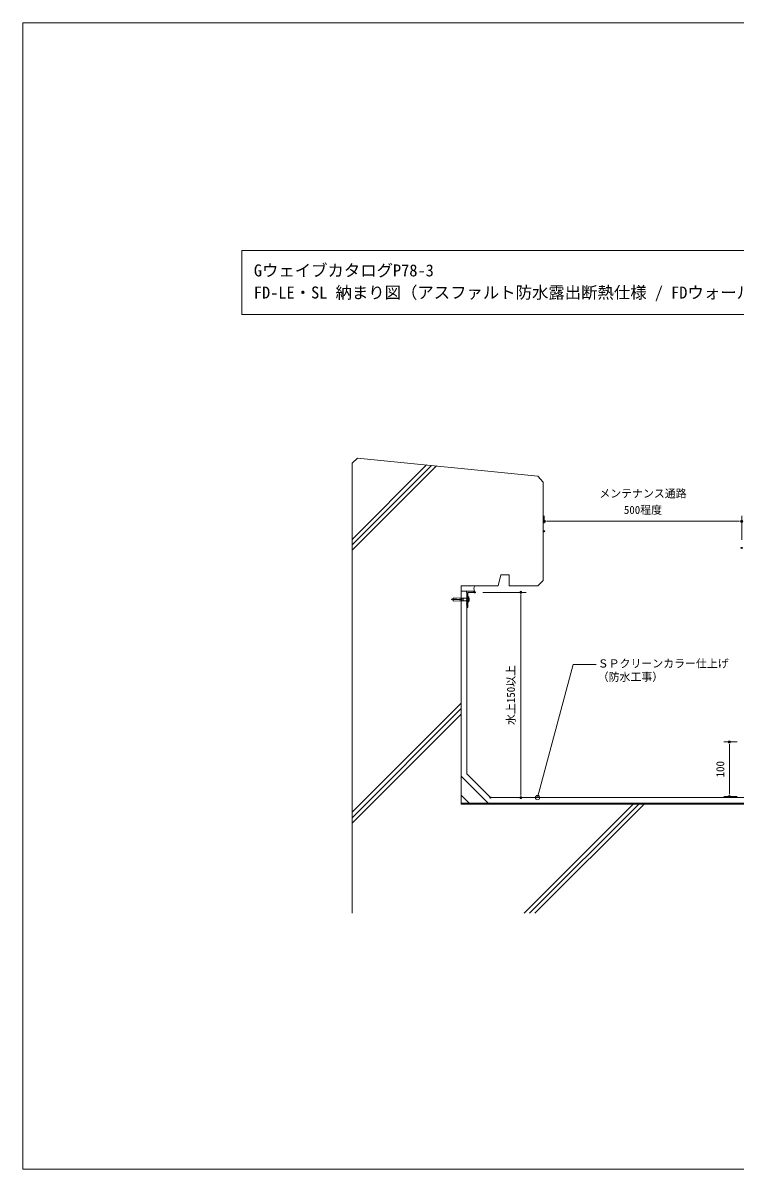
# Model space of a CAD drawing. Units: millimetres, scale not verified. Extents: x -1485 to 1485, y -1050 to 1050.
# Drawn here: x -1485 to -180, y -1050 to 1050 of the extents above; entities that cross this region are included whole.
import ezdxf
from ezdxf.enums import TextEntityAlignment as Align

# ---------------------------------------------------------------- set-up
doc = ezdxf.new("R2010")
doc.units = ezdxf.units.MM
doc.header["$LTSCALE"] = 4
doc.header["$PDMODE"] = 32
doc.header["$PDSIZE"] = 2
for name, color, linetype, lineweight in [('0-0_0', 7, 'Continuous', 18), ('0-3_HATCH', 9, 'Continuous', 18), ('0-4_KUTAI', 3, 'Continuous', 18), ('0-5_BOUSUI', 1, 'Continuous', 18), ('0-6_KANAMONO_SCREW', 4, 'Continuous', 18), ('0-7_dannnetu', 6, 'Continuous', 18), ('0-8_KANAMONO', 4, 'Continuous', 18), ('0-A_MOJI', 7, 'Continuous', 18)]:
    doc.layers.add(name, color=color, linetype=linetype, lineweight=lineweight)
doc.layers.add('0-1_WAKU', color=7, linetype='Continuous')
doc.layers.add('0-2_DEFPOINTS', color=7, linetype='Continuous')
doc.styles.add('ＭＳ ゴシック', font='')
doc.styles.get('ＭＳ ゴシック').set_extended_font_data('MS Gothic')

# ---------------------------------------------------------------- blocks, each defined once
blk = doc.blocks.new('hps-5-10-30')
at = {"layer": '0-6_KANAMONO_SCREW'}
for p, q in [((-4.583, 1.667), (4.583, 1.667)), ((-4.583, 0), (-4.583, 1.667)), ((-4.583, 0), (-3.333, 0)), ((-3.542, 2.083), (-2.5, 2.292)), ((3.542, 2.083), (-3.542, 2.083)), ((-3.542, 2.083), (-3.542, 1.667)), ((-3.333, 0), (3.333, 0)), ((2.5, 2.292), (-2.5, 2.292)), ((2.5, 2.292), (3.542, 2.083)), ((3.333, 0), (4.583, 0)), ((3.542, 1.667), (3.542, 2.083)), ((4.583, 1.667), (4.583, 0)), ((-2.629, -15.57), (-3.074, -25.674)), ((-2.42, -15.579), (-2.629, -15.57)), ((-2.509, -12.864), (-2.619, -15.362)), ((-2.411, -15.371), (-2.619, -15.362)), ((-2.301, -12.873), (-2.509, -12.864)), ((-2.5, -0.833), (-2.5, -12.656)), ((-2.5, -8.489), (2.5, -8.489)), ((-2.5, -10.989), (2.5, -10.989)), ((-2.292, -12.665), (-2.5, -12.656)), ((-2.292, -12.665), (-2.42, -15.579)), ((-0.208, -12.656), (-0.833, -26.823)), ((-0.575, -20.977), (0.563, -20.693)), ((-0.52, -19.713), (0.508, -19.456)), ((-0.464, -18.449), (0.454, -18.22)), ((-0.408, -17.185), (0.399, -16.984)), ((-0.352, -15.921), (0.345, -15.747)), ((-0.297, -14.657), (0.29, -14.511)), ((-0.241, -13.394), (0.236, -13.274)), ((-0.208, -12.656), (0.208, -12.656)), ((0.208, -12.656), (0.833, -26.823)), ((2.292, -12.665), (2.5, -12.656)), ((2.292, -12.665), (2.42, -15.579)), ((2.301, -12.873), (2.509, -12.864)), ((2.411, -15.371), (2.619, -15.362)), ((2.42, -15.579), (2.629, -15.57)), ((2.5, -0.833), (2.5, -12.656)), ((2.509, -12.864), (2.619, -15.362)), ((2.629, -15.57), (3.074, -25.674)), ((-1.595, -26.823), (-0.385, -29.743)), ((-1.347, -27.42), (1.043, -26.823)), ((-0.798, -26.033), (0.781, -25.638)), ((-0.743, -24.769), (0.727, -24.402)), ((-0.687, -23.505), (0.672, -23.165)), ((-0.631, -22.241), (0.617, -21.929)), ((1.595, -26.823), (0.385, -29.743)), ((0.833, -26.823), (2.5, -26.823)), ((2.5, -26.823), (3.074, -25.674))]:
    blk.add_line(p, q, dxfattribs=at)
blk.add_lwpolyline([(-0.833, -26.823), (-2.5, -26.823), (-3.074, -25.674)], dxfattribs=at)
for centre, radius, start, end in [((-3.333, -0.833), 0.833, 0, 90), ((3.333, -0.833), 0.833, 90, 180), ((0, -29.583), 0.417, 202.5, 337.5)]:
    blk.add_arc(centre, radius, start, end, dxfattribs=at)
blk = doc.blocks.new('_Dot')
at = {"layer": '0-0_0'}
for p, q in [((-0.5, 0), (-1, 0)), ((0.25, 0), (-0.25, 0))]:
    blk.add_line(p, q, dxfattribs=at)
blk.add_circle((0, 0), 0.25, dxfattribs=at)
blk = doc.blocks.new('D3')
at = {"layer": '0-2_DEFPOINTS'}
for p in [(1316.837, 1186.951), (955.111, 1168.652), (1316.837, 1138.12)]:
    blk.add_point(p, dxfattribs=at)
at = {"layer": '0-A_MOJI'}
for p, q in [((955.111, 1183.652), (955.111, 1196.951)), ((963.111, 1186.951), (1308.837, 1186.951)), ((1316.837, 1153.12), (1316.837, 1196.951))]:
    blk.add_line(p, q, dxfattribs=at)
at = {"layer": '0-A_MOJI', "xscale": 8, "yscale": 8, "rotation": 180}
blk.add_blockref('_Dot', (955.111, 1186.951), dxfattribs=at)
at = {"layer": '0-A_MOJI', "xscale": 8, "yscale": 8}
blk.add_blockref('_Dot', (1316.837, 1186.951), dxfattribs=at)
at = {"layer": '0-A_MOJI', "style": 'ＭＳ ゴシック'}
for s, p in [('メンテナンス通路', (1055.974, 1226.004)), ('500程度', (1100.974, 1196.004))]:
    blk.add_text(s, height=14.66, dxfattribs=at).set_placement(p, align=Align.BOTTOM_LEFT)
blk = doc.blocks.new('D4')
at = {"layer": '0-2_DEFPOINTS'}
for p in [(827.611, 1056.681), (912.143, 1056.681), (856.75, 680.681)]:
    blk.add_point(p, dxfattribs=at)
at = {"layer": '0-A_MOJI'}
for p, q in [((842.611, 1056.681), (922.143, 1056.681)), ((912.143, 688.681), (912.143, 1048.681)), ((871.75, 680.681), (922.143, 680.681))]:
    blk.add_line(p, q, dxfattribs=at)
at = {"layer": '0-A_MOJI', "xscale": 8, "yscale": 8}
for p, rotation in [((912.143, 1056.681), 90), ((912.143, 680.681), 270)]:
    blk.add_blockref('_Dot', p, dxfattribs=dict(at, rotation=rotation))
at = {"layer": '0-A_MOJI', "style": 'ＭＳ ゴシック'}
blk.add_text('水上150以上', height=14.66, rotation=90, dxfattribs=at).set_placement((905.773, 813.681), align=Align.BOTTOM_LEFT)
blk = doc.blocks.new('D6')
at = {"layer": '0-2_DEFPOINTS'}
for p in [(1294.261, 782.681), (1323.736, 782.681), (1323.736, 682.681)]:
    blk.add_point(p, dxfattribs=at)
at = {"layer": '0-A_MOJI'}
for p, q in [((1308.736, 782.681), (1284.261, 782.681)), ((1294.261, 690.681), (1294.261, 774.681)), ((1308.736, 682.681), (1284.261, 682.681))]:
    blk.add_line(p, q, dxfattribs=at)
at = {"layer": '0-A_MOJI', "xscale": 8, "yscale": 8}
for p, rotation in [((1294.261, 782.681), 90), ((1294.261, 682.681), 270)]:
    blk.add_blockref('_Dot', p, dxfattribs=dict(at, rotation=rotation))
at = {"layer": '0-A_MOJI', "style": 'ＭＳ ゴシック'}
blk.add_text('100', height=14.66, rotation=90, dxfattribs=at).set_placement((1289.261, 717.681), align=Align.BOTTOM_LEFT)

msp = doc.modelspace()

# ---------------------------------------------------------------- linework, layer by layer
at = {"layer": '0-0_0'}
msp.add_lwpolyline([(-1485, -1050), (1485, -1050), (1485, 1050), (-1485, 1050)], close=True, dxfattribs=at)
at = {"layer": '0-3_HATCH'}
for p, q in [((-881.889, 103.681), (-745.526, 240.045)), ((-881.889, 93.681), (-736.435, 239.136)), ((-881.889, 83.681), (-727.344, 238.227)), ((-881.889, -396.319), (-681.889, -196.319)), ((-881.889, -406.319), (-681.889, -206.319)), ((-881.889, -416.319), (-681.889, -216.319)), ((-566.889, -581.319), (-366.889, -381.319)), ((-556.889, -581.319), (-356.889, -381.319)), ((-546.889, -581.319), (-346.889, -381.319))]:
    msp.add_line(p, q, dxfattribs=at)
at = {"layer": '0-4_KUTAI'}
msp.add_line((-681.889, 18.681), (-614.389, 18.681), dxfattribs=at)
for points in [[(-594.389, 18.681), (-541.889, 18.681), (-531.889, 28.681), (-531.889, 208.681), (-541.84, 219.676), (-871.939, 252.686), (-881.889, 243.681), (-881.889, -581.319)], [(-594.389, 18.681), (-594.389, 38.681), (-609.389, 38.681), (-614.389, 18.681)], [(737.67, -381.319), (-681.889, -381.319), (-681.889, 18.681)]]:
    msp.add_lwpolyline(points, dxfattribs=at)
at = {"layer": '0-5_BOUSUI'}
for p, q in [((-671.889, 8.681), (-681.889, 8.681)), ((737.67, -379.319), (-681.889, -379.319))]:
    msp.add_line(p, q, dxfattribs=at)
msp.add_lwpolyline([(737.67, -369.319), (-628.25, -369.319), (-671.889, -325.679), (-671.889, -21.319)], dxfattribs=at)
msp.add_arc((-649.985, 13.332), 8.744, 142.28627, 212.13746, dxfattribs=at)
at = {"layer": '0-7_dannnetu'}
msp.add_lwpolyline([(-681.889, -329.821), (-632.392, -379.319), (-667.747, -379.319), (-681.889, -365.177)], close=True, dxfattribs=at)
at = {"layer": '0-8_KANAMONO'}
msp.add_line((-669.889, -6.569), (-670.059, -6.507), dxfattribs=at)
for points in [[(-670.059, -6.131), (-669.889, -6.069), (-669.889, 6.681), (-657.389, 6.681), (-657.389, 8.681), (-672.389, 8.681), (-672.389, 6.681), (-671.889, 6.681), (-671.889, -4.319), (-672.315, -4.663)], [(-672.315, -4.974), (-671.889, -5.319), (-671.889, -7.319), (-672.315, -7.663)], [(-672.315, -16.974), (-671.889, -17.319), (-671.889, -21.319), (-669.889, -21.319), (-669.889, -6.569)], [(-672.315, -7.974), (-671.889, -8.319), (-671.889, -10.319), (-672.315, -10.663)], [(-672.315, -10.974), (-671.889, -11.319), (-671.889, -13.319), (-672.315, -13.663)], [(-672.315, -13.974), (-671.889, -14.319), (-671.889, -16.319), (-672.315, -16.663)]]:
    msp.add_lwpolyline(points, dxfattribs=at)
for centre, start, end in [((-672.189, -4.819), 128.97666, 231.02334), ((-672.189, -7.819), 128.97666, 231.02334), ((-672.189, -10.819), 128.97666, 231.02334), ((-672.189, -13.819), 128.97666, 231.02334), ((-672.189, -16.819), 128.97666, 231.02334), ((-669.989, -6.319), 110.2297, 249.7703)]:
    msp.add_arc(centre, 0.2, start, end, dxfattribs=at)
at = {"layer": '0-A_MOJI'}
for p, q in [((-542.026, -369.319), (-476.681, -125.448)), ((-476.681, -125.448), (-434.961, -125.448))]:
    msp.add_line(p, q, dxfattribs=at)
msp.add_lwpolyline([(-1083.697, 515.941), (224.081, 515.941), (224.081, 632.958), (-1083.697, 632.958)], close=True, dxfattribs=at)
msp.add_circle((-542.026, -369.319), 4, dxfattribs=at)

# ---------------------------------------------------------------- block references
at = {"layer": '0-1_WAKU', "rotation": 270}
msp.add_blockref('hps-5-10-30', (-669.889, -6.319), dxfattribs=at)
at = {"layer": '0-A_MOJI'}
for name in ['D3', 'D4', 'D6']:
    msp.add_blockref(name, (-1485, -1050), dxfattribs=at)

# ---------------------------------------------------------------- texts
at = {"layer": '0-A_MOJI', "style": 'ＭＳ ゴシック'}
for s, height, p in [('GウェイブカタログP78-3', 21.99, (-1061.949, 578.983)), ('FD-LE・SL 納まり図（アスファルト防水露出断熱仕様 / FDウォールG100）', 21.99, (-1061.949, 538.447)), ('ＳＰクリーンカラー仕上げ', 14.66, (-431.961, -135.448)), ('（防水工事）', 14.66, (-431.961, -160.079))]:
    msp.add_text(s, height=height, dxfattribs=at).set_placement(p, align=Align.BOTTOM_LEFT)

doc.saveas('drawing.dxf')
